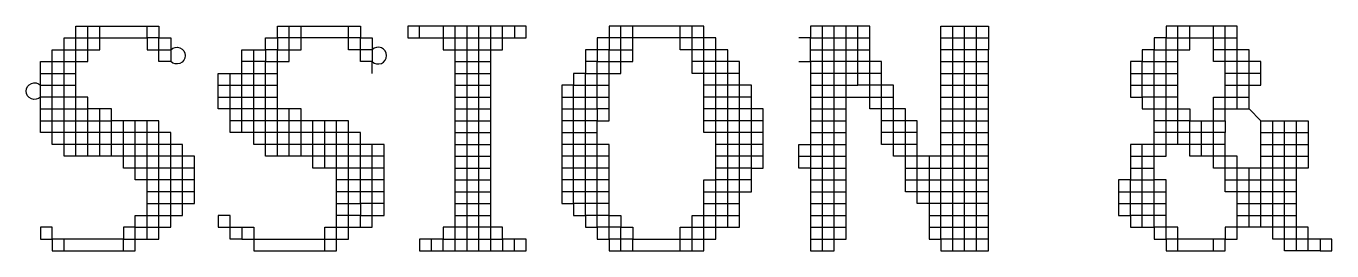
# Model space of a CAD drawing. Header units: millimetres. Extents: x 0 to 841, y 0 to 594.
# Drawn here: x 794.67 to 808.31, y 110.74 to 113.09 of the extents above; entities that cross this region are included whole.
import ezdxf
from ezdxf.enums import TextEntityAlignment as Align

# ---------------------------------------------------------------- set-up
doc = ezdxf.new("R2010")
doc.units = ezdxf.units.MM
doc.layers.add('TEXT', color=255, linetype='Continuous')
doc.styles.add('ECL', font='', dxfattribs={"width": 0.7, "height": 3})
doc.styles.get('ECL').set_extended_font_data('FangSong_GB2312')

# ---------------------------------------------------------------- blocks, each defined once
blk = doc.blocks.new('*U21')
at = {"color": 157, "linetype": 'Continuous'}
for points in [[(31.812, 4.722), (31.664, 4.722), (31.664, 4.87), (31.515, 4.87), (31.515, 5.019), (31.367, 5.019), (31.367, 5.167), (31.218, 5.167), (31.07, 5.167), (30.921, 5.167), (30.773, 5.167), (30.624, 5.167), (30.476, 5.167), (30.327, 5.167), (30.179, 5.167), (30.03, 5.167), (30.03, 5.316), (30.03, 5.464), (30.03, 5.613), (29.882, 5.613), (29.882, 5.761), (29.882, 5.91), (29.882, 6.058), (30.03, 6.058), (30.03, 6.207), (30.179, 6.207), (30.179, 6.355), (30.327, 6.355), (30.327, 6.504), (31.367, 6.504), (31.367, 6.355), (31.515, 6.355), (31.515, 6.207), (31.515, 6.058), (31.367, 6.058), (31.367, 6.207), (31.367, 6.355), (31.218, 6.355), (31.218, 6.504)], [(45.92, 3.831), (45.92, 3.682), (46.068, 3.682), (46.068, 3.831), (45.771, 3.831), (45.771, 3.979), (45.623, 3.979), (45.474, 3.979), (45.326, 3.979), (45.177, 3.979), (45.029, 3.979), (44.88, 3.979), (44.732, 3.979), (44.732, 3.831), (44.138, 3.831), (44.138, 3.979), (43.989, 3.979), (43.841, 3.979), (43.841, 4.128), (43.841, 4.276), (43.841, 4.425), (43.841, 4.573), (43.841, 4.722), (43.841, 4.87), (43.841, 5.019), (43.841, 5.167), (43.841, 5.316), (43.841, 5.464), (43.841, 5.613), (43.692, 5.613), (43.692, 5.761), (43.692, 5.91), (43.841, 5.91), (43.841, 6.058), (43.989, 6.058), (43.989, 6.207), (44.138, 6.207), (44.286, 6.207), (44.286, 6.355), (44.286, 6.504)], [(44.732, 5.316), (44.732, 5.464), (44.732, 5.613), (44.732, 5.761), (44.732, 5.91), (44.732, 6.058), (44.732, 6.207), (44.732, 6.355), (44.732, 6.504)], [(38.643, 5.91), (38.643, 6.058), (38.495, 6.058), (38.346, 6.058), (38.346, 6.207), (38.198, 6.207), (38.049, 6.207), (37.901, 6.207), (37.901, 6.355), (37.752, 6.355), (37.604, 6.355), (37.455, 6.355), (37.307, 6.355), (37.158, 6.355), (37.01, 6.355), (37.01, 6.207), (36.861, 6.207), (36.861, 6.058), (36.713, 6.058)], [(35.079, 6.058), (35.228, 6.058), (35.376, 6.058), (35.525, 6.058)], [(38.94, 5.316), (38.792, 5.316), (38.643, 5.316), (38.643, 5.464), (38.495, 5.464), (38.495, 5.613), (38.346, 5.613), (38.198, 5.613)], [(39.534, 5.316), (39.683, 5.316), (39.831, 5.316), (39.98, 5.316)], [(40.871, 5.167), (40.722, 5.167), (40.722, 5.316), (40.574, 5.316), (40.425, 5.316)], [(39.534, 5.167), (39.683, 5.167), (39.831, 5.167), (39.98, 5.167)], [(39.534, 5.019), (39.683, 5.019), (39.831, 5.019), (39.98, 5.019)], [(39.534, 4.722), (39.683, 4.722), (39.831, 4.722), (39.98, 4.722)], [(31.218, 4.276), (31.367, 4.276), (31.515, 4.276), (31.664, 4.276), (31.664, 4.425), (31.515, 4.425), (31.367, 4.425), (31.218, 4.425)], [(39.534, 4.573), (39.683, 4.573), (39.831, 4.573), (39.98, 4.573)], [(39.534, 4.425), (39.683, 4.425), (39.831, 4.425), (39.98, 4.425)], [(40.722, 4.573), (40.871, 4.573), (41.019, 4.573), (41.168, 4.573), (41.316, 4.573), (41.465, 4.573), (41.613, 4.573), (41.762, 4.573)], [(43.395, 4.276), (43.544, 4.276), (43.544, 4.425), (43.692, 4.425), (43.841, 4.425), (43.989, 4.425)], [(39.534, 4.276), (39.683, 4.276), (39.831, 4.276), (39.98, 4.276)], [(44.138, 3.682), (44.138, 3.831), (43.989, 3.831), (43.989, 3.979), (43.989, 4.128), (43.841, 4.128), (43.692, 4.128), (43.544, 4.128), (43.544, 4.276), (43.692, 4.276), (43.841, 4.276), (43.989, 4.276)], [(41.019, 4.128), (41.168, 4.128), (41.316, 4.128), (41.465, 4.128), (41.613, 4.128), (41.762, 4.128)], [(39.534, 3.979), (39.683, 3.979), (39.831, 3.979), (39.98, 3.979)]]:
    blk.add_lwpolyline(points, dxfattribs=at)
at = {"color": 177, "linetype": 'Continuous'}
for points in [[(31.812, 4.573), (31.664, 4.573), (31.664, 4.722), (31.515, 4.722), (31.515, 4.87), (31.367, 4.87), (31.367, 5.019), (31.218, 5.019), (31.07, 5.019), (30.921, 5.019), (30.773, 5.019), (30.624, 5.019), (30.476, 5.019), (30.327, 5.019), (30.179, 5.019), (30.179, 5.167), (30.179, 5.316), (30.179, 5.464), (30.179, 5.613), (30.03, 5.613), (30.03, 5.761), (30.03, 5.91), (30.179, 5.91), (30.179, 6.058), (30.327, 6.058), (30.476, 6.058), (30.476, 6.207), (30.624, 6.207), (30.624, 6.355), (30.624, 6.504)], [(39.534, 5.761), (39.683, 5.761), (39.831, 5.761), (39.98, 5.761), (39.98, 5.91), (39.98, 6.058), (39.98, 6.207), (39.98, 6.355), (39.98, 6.504)], [(36.416, 5.613), (36.564, 5.613), (36.564, 5.761), (36.713, 5.761), (36.713, 5.91), (36.861, 5.91), (36.861, 6.058), (37.01, 6.058), (37.01, 6.207), (37.158, 6.207), (37.307, 6.207)], [(38.792, 5.613), (38.643, 5.613), (38.643, 5.761), (38.495, 5.761), (38.495, 5.91), (38.346, 5.91), (38.346, 6.058), (38.198, 6.058), (38.049, 6.058)], [(44.732, 5.761), (44.88, 5.761), (45.029, 5.761), (45.029, 5.91), (44.88, 5.91), (44.732, 5.91)], [(37.01, 4.128), (36.861, 4.128), (36.861, 4.276), (36.713, 4.276), (36.564, 4.276), (36.564, 4.425), (36.564, 4.573), (36.564, 4.722), (36.564, 4.87), (36.564, 5.019), (36.564, 5.167), (36.564, 5.316), (36.564, 5.464), (36.713, 5.464), (36.713, 5.613), (36.861, 5.613), (36.861, 5.761), (37.01, 5.761)], [(37.307, 3.682), (37.307, 3.831), (37.158, 3.831), (37.158, 3.979), (37.01, 3.979), (36.861, 3.979), (36.861, 4.128), (36.713, 4.128), (36.713, 4.276), (36.713, 4.425), (36.713, 4.573), (36.713, 4.722), (36.713, 4.87), (36.713, 5.019), (36.713, 5.167), (36.713, 5.316), (36.713, 5.464), (36.861, 5.464), (36.861, 5.613), (37.01, 5.613)], [(29.882, 5.464), (30.03, 5.464), (30.179, 5.464), (30.327, 5.464), (30.476, 5.464)], [(32.852, 4.87), (32.852, 5.019), (32.852, 5.167), (32.852, 5.316), (32.852, 5.464)], [(33, 4.87), (33, 5.019), (33, 5.167), (33, 5.316), (33, 5.464)], [(29.882, 5.316), (30.03, 5.316), (30.179, 5.316), (30.327, 5.316), (30.476, 5.316), (30.624, 5.316), (30.773, 5.316)], [(31.07, 3.979), (31.07, 4.128), (31.218, 4.128), (31.367, 4.128), (31.515, 4.128), (31.515, 4.276), (31.515, 4.425), (31.515, 4.573), (31.515, 4.722), (31.367, 4.722), (31.367, 4.87), (31.218, 4.87), (31.07, 4.87), (30.921, 4.87), (30.921, 5.019), (30.921, 5.167), (30.921, 5.316)], [(30.921, 3.682), (31.07, 3.682), (31.07, 3.831), (31.07, 3.979), (31.218, 3.979), (31.367, 3.979), (31.367, 4.128), (31.367, 4.276), (31.367, 4.425), (31.367, 4.573), (31.367, 4.722), (31.218, 4.722), (31.07, 4.722), (31.07, 4.87), (31.07, 5.019), (31.07, 5.167), (31.07, 5.316)], [(33.446, 4.722), (33.446, 4.87), (33.446, 5.019), (33.446, 5.167), (33.446, 5.316)], [(44.583, 5.167), (44.435, 5.167), (44.286, 5.167), (44.286, 5.316), (44.138, 5.316), (43.989, 5.316), (43.841, 5.316)], [(44.435, 4.87), (44.435, 5.019), (44.435, 5.167), (44.435, 5.316)], [(35.079, 5.167), (35.228, 5.167), (35.376, 5.167), (35.525, 5.167)], [(45.177, 5.167), (45.326, 5.167), (45.474, 5.167), (45.623, 5.167), (45.771, 5.167)], [(43.544, 4.722), (43.692, 4.722), (43.841, 4.722)], [(38.198, 4.425), (38.346, 4.425), (38.495, 4.425), (38.643, 4.425), (38.643, 4.573), (38.495, 4.573), (38.346, 4.573)], [(44.732, 4.573), (44.88, 4.573), (45.029, 4.573), (45.177, 4.573), (45.326, 4.573), (45.474, 4.573), (45.623, 4.573)], [(35.079, 4.276), (35.228, 4.276), (35.376, 4.276), (35.525, 4.276)], [(44.88, 4.128), (45.029, 4.128), (45.177, 4.128), (45.326, 4.128), (45.474, 4.128), (45.623, 4.128)], [(34.931, 3.682), (34.931, 3.831), (35.079, 3.831), (35.228, 3.831), (35.376, 3.831), (35.525, 3.831), (35.673, 3.831), (35.673, 3.682)]]:
    blk.add_lwpolyline(points, dxfattribs=at)
at = {"color": 165, "linetype": 'Continuous'}
for points in [[(30.476, 4.87), (30.476, 5.019), (30.476, 5.167), (30.476, 5.316), (30.476, 5.464), (30.476, 5.613), (30.327, 5.613), (30.327, 5.761), (30.327, 5.91), (30.327, 6.058), (30.327, 6.207), (30.476, 6.207), (30.476, 6.355), (30.476, 6.504)], [(32.406, 5.91), (32.555, 5.91), (32.703, 5.91), (32.852, 5.91), (32.852, 6.058), (32.852, 6.207), (33, 6.207), (33, 6.355), (33, 6.504)], [(35.525, 3.682), (35.525, 3.831), (35.525, 3.979), (35.525, 4.128), (35.525, 4.276), (35.525, 4.425), (35.525, 4.573), (35.525, 4.722), (35.525, 4.87), (35.525, 5.019), (35.525, 5.167), (35.525, 5.316), (35.525, 5.464), (35.525, 5.613), (35.525, 5.761), (35.525, 5.91), (35.525, 6.058), (35.525, 6.207), (35.525, 6.355), (35.525, 6.504)], [(37.01, 5.464), (37.01, 5.613), (37.01, 5.761), (37.01, 5.91), (37.01, 6.058), (37.158, 6.058), (37.158, 6.207), (37.158, 6.355), (37.158, 6.504)], [(41.762, 4.276), (41.613, 4.276), (41.465, 4.276), (41.316, 4.276), (41.168, 4.276), (41.019, 4.276), (40.871, 4.276), (40.871, 4.425), (40.722, 4.425), (40.722, 4.573), (40.722, 4.722), (40.722, 4.87), (40.722, 5.019), (40.574, 5.019), (40.425, 5.019), (40.425, 5.167), (40.425, 5.316), (40.425, 5.464), (40.425, 5.613), (40.425, 5.761), (40.425, 5.91), (40.425, 6.058), (40.277, 6.058), (40.277, 6.207), (40.277, 6.355), (40.277, 6.504), (39.534, 6.504), (39.534, 6.355), (39.386, 6.355)], [(41.613, 3.682), (41.613, 3.831), (41.613, 3.979), (41.613, 4.128), (41.613, 4.276), (41.613, 4.425), (41.613, 4.573), (41.613, 4.722), (41.613, 4.87), (41.613, 5.019), (41.613, 5.167), (41.613, 5.316), (41.613, 5.464), (41.613, 5.613), (41.613, 5.761), (41.613, 5.91), (41.613, 6.058), (41.613, 6.207), (41.613, 6.355), (41.613, 6.504)], [(44.138, 5.019), (44.138, 5.167), (44.138, 5.316), (44.138, 5.464), (44.138, 5.613), (44.138, 5.761), (44.138, 5.91), (44.138, 6.058), (44.138, 6.207), (44.138, 6.355), (44.138, 6.504)], [(32.406, 3.831), (32.258, 3.831), (32.258, 3.979), (32.555, 3.979), (32.555, 3.831), (33.446, 3.831), (33.446, 3.979), (33.594, 3.979), (33.743, 3.979), (33.891, 3.979), (34.04, 3.979), (34.04, 4.128), (34.188, 4.128), (34.188, 4.276), (34.188, 4.425), (34.188, 4.573), (34.188, 4.722), (34.188, 4.87), (34.188, 5.019), (33.891, 5.019), (33.891, 5.167), (33.743, 5.167), (33.743, 5.316), (33.149, 5.316), (33.149, 5.464), (32.852, 5.464), (32.703, 5.464), (32.555, 5.464), (32.406, 5.464), (32.258, 5.464), (32.109, 5.464), (32.109, 5.613), (32.109, 5.761), (32.109, 5.91), (32.406, 5.91)], [(36.861, 5.019), (36.861, 5.167), (36.861, 5.316), (36.713, 5.316), (36.564, 5.316), (36.416, 5.316)], [(37.01, 4.87), (36.861, 4.87), (36.861, 5.019), (36.713, 5.019), (36.564, 5.019), (36.416, 5.019)], [(37.01, 4.722), (36.861, 4.722), (36.861, 4.87), (36.713, 4.87), (36.564, 4.87), (36.416, 4.87)], [(37.01, 4.128), (37.158, 4.128), (37.158, 3.979), (37.307, 3.979), (37.307, 3.831), (37.901, 3.831), (37.901, 3.979), (38.049, 3.979), (38.049, 4.128), (38.198, 4.128), (38.346, 4.128), (38.495, 4.128), (38.643, 4.128)]]:
    blk.add_lwpolyline(points, dxfattribs=at)
at = {"color": 251, "linetype": 'Continuous'}
for points in [[(32.406, 5.167), (32.406, 5.316), (32.406, 5.464), (32.406, 5.613), (32.406, 5.761), (32.406, 5.91), (32.406, 6.058), (32.406, 6.207), (32.703, 6.207), (32.703, 6.355), (32.852, 6.355), (32.852, 6.504), (33.891, 6.504), (33.891, 6.355), (34.04, 6.355), (34.04, 6.207), (34.04, 6.058, 2.414214), (34.04, 6.207), (33.891, 6.207), (33.743, 6.207), (33.743, 6.355), (33.594, 6.355), (33.446, 6.355), (33.297, 6.355), (33.149, 6.355), (33, 6.355), (32.852, 6.355), (32.852, 6.207), (32.703, 6.207), (32.703, 6.058), (32.555, 6.058), (32.406, 6.058)], [(29.882, 5.91), (30.03, 5.91), (30.03, 6.058), (30.179, 6.058), (30.179, 6.207), (30.327, 6.207), (30.327, 6.355), (30.476, 6.355), (30.624, 6.355), (30.773, 6.355), (30.921, 6.355), (31.07, 6.355), (31.218, 6.355), (31.218, 6.207), (31.367, 6.207), (31.515, 6.207, -2.414214), (31.515, 6.058)]]:
    blk.add_lwpolyline(points, format="xyb", dxfattribs=at)
at = {"color": 147, "linetype": 'Continuous'}
for points in [[(33.149, 4.87), (33.149, 5.019), (33, 5.019), (32.852, 5.019), (32.703, 5.019), (32.703, 5.167), (32.703, 5.316), (32.703, 5.464), (32.703, 5.613), (32.703, 5.761), (32.703, 5.91), (32.703, 6.058), (32.852, 6.058), (33, 6.058), (33, 6.207), (33.149, 6.207), (33.149, 6.355), (33.149, 6.504)], [(39.534, 5.613), (39.683, 5.613), (39.831, 5.613), (39.98, 5.613), (39.98, 5.761), (40.128, 5.761), (40.128, 5.91), (40.128, 6.058), (40.128, 6.207), (40.128, 6.355), (40.128, 6.504)], [(41.762, 4.425), (41.613, 4.425), (41.465, 4.425), (41.316, 4.425), (41.168, 4.425), (41.019, 4.425), (40.871, 4.425), (40.871, 4.573), (40.871, 4.722), (40.871, 4.87), (40.871, 5.019), (40.871, 5.167), (40.871, 5.316), (40.722, 5.316), (40.722, 5.464), (40.574, 5.464), (40.574, 5.613), (40.574, 5.761), (40.425, 5.761), (40.277, 5.761), (40.277, 5.91), (40.128, 5.91), (39.98, 5.91), (39.831, 5.91), (39.683, 5.91), (39.534, 5.91)], [(38.94, 5.167), (38.792, 5.167), (38.643, 5.167), (38.643, 5.316), (38.495, 5.316), (38.495, 5.464), (38.346, 5.464), (38.198, 5.464)], [(39.534, 5.464), (39.683, 5.464), (39.831, 5.464), (39.98, 5.464)], [(38.94, 5.019), (38.792, 5.019), (38.643, 5.019), (38.643, 5.167), (38.495, 5.167), (38.495, 5.316), (38.346, 5.316), (38.198, 5.316)], [(39.534, 4.128), (39.683, 4.128), (39.831, 4.128), (39.98, 4.128)], [(41.019, 3.979), (41.168, 3.979), (41.316, 3.979), (41.465, 3.979), (41.613, 3.979), (41.762, 3.979)]]:
    blk.add_lwpolyline(points, dxfattribs=at)
at = {"color": 252, "linetype": 'Continuous'}
for points in [[(34.04, 5.91), (34.04, 6.058), (33.891, 6.058), (33.891, 6.207), (33.891, 6.355), (33.743, 6.355), (33.743, 6.504)], [(35.822, 6.504), (35.822, 6.355), (35.97, 6.355), (35.97, 6.504), (34.485, 6.504), (34.485, 6.355), (34.634, 6.355), (34.634, 6.504)], [(38.495, 5.167), (38.346, 5.167), (38.198, 5.167), (38.198, 5.316), (38.198, 5.464), (38.198, 5.613), (38.198, 5.761), (38.198, 5.91), (38.049, 5.91), (38.049, 6.058), (38.049, 6.207), (38.049, 6.355), (38.049, 6.504)], [(30.03, 3.831), (30.03, 3.979), (29.882, 3.979), (29.882, 3.831), (30.03, 3.831)], [(31.07, 3.979), (30.921, 3.979), (30.921, 3.831), (30.03, 3.831), (30.03, 3.682), (30.179, 3.682), (30.179, 3.831)]]:
    blk.add_lwpolyline(points, dxfattribs=at)
at = {"color": 251, "linetype": 'Continuous'}
for points in [[(34.931, 6.504), (34.931, 6.355), (34.931, 6.207), (35.079, 6.207), (35.228, 6.207), (35.376, 6.207), (35.525, 6.207), (35.673, 6.207), (35.673, 6.355), (35.673, 6.504)], [(45.177, 3.979), (45.177, 4.128), (45.177, 4.276), (45.177, 4.425), (45.177, 4.573), (45.177, 4.722), (45.177, 4.87), (45.177, 5.019), (45.177, 5.167), (45.177, 5.316), (45.029, 5.464), (45.029, 5.613), (45.029, 5.761), (45.177, 5.761), (45.177, 5.91), (45.029, 5.91), (45.029, 6.058), (45.029, 6.207), (44.88, 6.207), (44.88, 6.355), (44.88, 6.504), (43.989, 6.504), (43.989, 6.355), (43.841, 6.355), (43.841, 6.207), (43.692, 6.207), (43.692, 6.058), (43.544, 6.058), (43.544, 5.91), (43.544, 5.761), (43.544, 5.613), (43.692, 5.613), (43.692, 5.464), (43.841, 5.464), (43.989, 5.464), (44.138, 5.464), (44.286, 5.464), (44.286, 5.316), (44.583, 5.316), (44.583, 5.464), (44.583, 5.613), (44.732, 5.613), (44.88, 5.613), (45.029, 5.613)], [(34.188, 4.573), (34.04, 4.573), (33.891, 4.573), (33.891, 4.722), (33.743, 4.722), (33.594, 4.722), (33.446, 4.722), (33.297, 4.722), (33.297, 4.87), (33.149, 4.87), (33, 4.87), (32.852, 4.87), (32.703, 4.87), (32.703, 5.019), (32.555, 5.019), (32.555, 5.167), (32.406, 5.167), (32.258, 5.167), (32.258, 5.316), (32.258, 5.464), (32.258, 5.613), (32.258, 5.761), (32.258, 5.91)], [(45.177, 5.316), (45.771, 5.316), (45.771, 5.167), (45.771, 5.019), (45.771, 4.87), (45.771, 4.722), (45.623, 4.722), (45.474, 4.722), (45.326, 4.722), (45.177, 4.722), (44.88, 4.722), (44.732, 4.722), (44.583, 4.722), (44.583, 4.87), (44.435, 4.87), (44.286, 4.87), (44.286, 5.019), (44.138, 5.019), (43.989, 5.019), (43.841, 5.019), (43.544, 5.019), (43.544, 4.87), (43.544, 4.722), (43.544, 4.573), (43.395, 4.573), (43.395, 4.425), (43.395, 4.276), (43.395, 4.128), (43.544, 4.128), (43.544, 3.979), (43.692, 3.979), (43.841, 3.979), (43.841, 3.831), (43.989, 3.831), (43.989, 3.682), (44.138, 3.682), (44.286, 3.682), (44.435, 3.682), (44.583, 3.682), (44.583, 3.831)], [(38.049, 3.682), (38.049, 3.831), (38.198, 3.831), (38.198, 3.979), (38.198, 4.128), (38.198, 4.276), (38.198, 4.425), (38.198, 4.573), (38.346, 4.573)], [(34.782, 3.682), (34.931, 3.682), (35.079, 3.682), (35.228, 3.682), (35.376, 3.682), (35.525, 3.682), (35.673, 3.682), (35.822, 3.682), (35.822, 3.831)]]:
    blk.add_lwpolyline(points, dxfattribs=at)
at = {"color": 217, "linetype": 'Continuous'}
blk.add_lwpolyline([(35.079, 3.682), (35.079, 3.831), (35.079, 3.979), (35.079, 4.128), (35.079, 4.276), (35.079, 4.425), (35.079, 4.573), (35.079, 4.722), (35.079, 4.87), (35.079, 5.019), (35.079, 5.167), (35.079, 5.316), (35.079, 5.464), (35.079, 5.613), (35.079, 5.761), (35.079, 5.91), (35.079, 6.058), (35.079, 6.207), (35.079, 6.355), (35.079, 6.504)], dxfattribs=at)
at = {"color": 166, "linetype": 'Continuous'}
for points in [[(35.228, 3.682), (35.228, 3.831), (35.228, 3.979), (35.228, 4.128), (35.228, 4.276), (35.228, 4.425), (35.228, 4.573), (35.228, 4.722), (35.228, 4.87), (35.228, 5.019), (35.228, 5.167), (35.228, 5.316), (35.228, 5.464), (35.228, 5.613), (35.228, 5.761), (35.228, 5.91), (35.228, 6.058), (35.228, 6.207), (35.228, 6.355), (35.228, 6.504)], [(34.188, 4.722), (34.04, 4.722), (33.891, 4.722), (33.891, 4.87), (33.743, 4.87), (33.743, 5.019), (33.594, 5.019), (33.446, 5.019), (33.297, 5.019), (33.149, 5.019), (33.149, 5.167), (33, 5.167), (32.852, 5.167), (32.703, 5.167), (32.555, 5.167), (32.555, 5.316), (32.555, 5.464), (32.555, 5.613), (32.555, 5.761), (32.555, 5.91), (32.555, 6.058), (32.555, 6.207)], [(39.534, 6.207), (39.683, 6.207), (39.831, 6.207), (39.98, 6.207), (40.128, 6.207), (40.277, 6.207)], [(45.771, 3.682), (45.771, 3.831), (45.623, 3.831), (45.474, 3.831), (45.474, 3.979), (45.474, 4.128), (45.474, 4.276), (45.474, 4.425), (45.474, 4.573), (45.474, 4.722), (45.474, 4.87), (45.474, 5.019), (45.474, 5.167), (45.474, 5.316)], [(38.495, 3.979), (38.495, 4.128), (38.495, 4.276), (38.495, 4.425), (38.495, 4.573), (38.495, 4.722), (38.495, 4.87), (38.495, 5.019), (38.495, 5.167)]]:
    blk.add_lwpolyline(points, dxfattribs=at)
at = {"color": 156, "linetype": 'Continuous'}
for points in [[(35.376, 3.682), (35.376, 3.831), (35.376, 3.979), (35.376, 4.128), (35.376, 4.276), (35.376, 4.425), (35.376, 4.573), (35.376, 4.722), (35.376, 4.87), (35.376, 5.019), (35.376, 5.167), (35.376, 5.316), (35.376, 5.464), (35.376, 5.613), (35.376, 5.761), (35.376, 5.91), (35.376, 6.058), (35.376, 6.207), (35.376, 6.355), (35.376, 6.504)], [(39.534, 3.831), (39.683, 3.831), (39.831, 3.831), (39.831, 3.979), (39.831, 4.128), (39.831, 4.276), (39.831, 4.425), (39.831, 4.573), (39.831, 4.722), (39.831, 4.87), (39.831, 5.019), (39.831, 5.167), (39.831, 5.316), (39.831, 5.464), (39.831, 5.613), (39.831, 5.761), (39.831, 5.91), (39.831, 6.058), (39.831, 6.207), (39.831, 6.355), (39.831, 6.504)], [(41.465, 3.682), (41.465, 3.831), (41.465, 3.979), (41.465, 4.128), (41.465, 4.276), (41.465, 4.425), (41.465, 4.573), (41.465, 4.722), (41.465, 4.87), (41.465, 5.019), (41.465, 5.167), (41.465, 5.316), (41.465, 5.464), (41.465, 5.613), (41.465, 5.761), (41.465, 5.91), (41.465, 6.058), (41.465, 6.207), (41.465, 6.355), (41.465, 6.504)], [(30.773, 4.87), (30.773, 5.019), (30.773, 5.167), (30.773, 5.316)], [(34.188, 4.87), (34.04, 4.87), (33.891, 4.87), (33.891, 5.019), (33.743, 5.019), (33.743, 5.167), (33.594, 5.167), (33.446, 5.167), (33.297, 5.167), (33.149, 5.167), (33.149, 5.316), (33, 5.316), (32.852, 5.316), (32.703, 5.316), (32.555, 5.316), (32.406, 5.316), (32.258, 5.316)], [(38.792, 4.722), (38.643, 4.722), (38.643, 4.87), (38.495, 4.87), (38.346, 4.87)]]:
    blk.add_lwpolyline(points, dxfattribs=at)
at = {"color": 175, "linetype": 'Continuous'}
for points in [[(36.416, 5.464), (36.564, 5.464), (36.564, 5.613), (36.713, 5.613), (36.713, 5.761), (36.861, 5.761), (36.861, 5.91), (37.01, 5.91), (37.158, 5.91), (37.158, 6.058), (37.307, 6.058), (37.307, 6.207), (37.307, 6.355), (37.307, 6.504)], [(37.901, 3.682), (37.901, 3.831), (38.049, 3.831), (38.049, 3.979), (38.198, 3.979), (38.346, 3.979), (38.495, 3.979), (38.643, 3.979), (38.643, 4.128), (38.643, 4.276), (38.643, 4.425), (38.792, 4.425), (38.792, 4.573), (38.792, 4.722), (38.792, 4.87), (38.792, 5.019), (38.792, 5.167), (38.792, 5.316), (38.792, 5.464), (38.792, 5.613), (38.792, 5.761), (38.643, 5.761), (38.643, 5.91), (38.495, 5.91), (38.495, 6.058), (38.495, 6.207), (38.346, 6.207), (38.346, 6.355), (38.198, 6.355), (38.198, 6.504), (37.01, 6.504), (37.01, 6.355), (36.861, 6.355), (36.861, 6.207), (36.713, 6.207), (36.713, 6.058), (36.713, 5.91), (36.564, 5.91), (36.564, 5.761), (36.416, 5.761), (36.416, 5.613), (36.416, 5.464), (36.416, 5.316), (36.416, 5.167), (36.416, 5.019), (36.416, 4.87), (36.416, 4.722), (36.416, 4.573), (36.416, 4.425), (36.416, 4.276), (36.564, 4.276), (36.564, 4.128), (36.713, 4.128), (36.713, 3.979), (36.861, 3.979), (36.861, 3.831), (37.01, 3.831), (37.01, 3.682), (37.158, 3.682), (37.307, 3.682), (37.455, 3.682), (37.604, 3.682), (37.752, 3.682), (37.901, 3.682), (38.049, 3.682), (38.198, 3.682), (38.198, 3.831), (38.346, 3.831), (38.346, 3.979), (38.346, 4.128), (38.346, 4.276), (38.346, 4.425), (38.346, 4.573), (38.346, 4.722), (38.346, 4.87), (38.346, 5.019), (38.346, 5.167), (38.346, 5.316), (38.346, 5.464), (38.346, 5.613), (38.346, 5.761), (38.346, 5.91), (38.198, 5.91), (38.198, 6.058), (38.198, 6.207), (38.198, 6.355), (38.049, 6.355), (37.901, 6.355), (37.901, 6.504)], [(41.168, 6.058), (41.316, 6.058), (41.465, 6.058), (41.613, 6.058), (41.762, 6.058)], [(41.168, 5.91), (41.316, 5.91), (41.465, 5.91), (41.613, 5.91), (41.762, 5.91)], [(43.544, 5.761), (43.692, 5.761), (43.841, 5.761), (43.989, 5.761), (43.989, 5.91), (44.138, 5.91)], [(32.109, 5.761), (32.258, 5.761), (32.406, 5.761), (32.555, 5.761), (32.703, 5.761), (32.852, 5.761)], [(41.762, 4.87), (41.613, 4.87), (41.465, 4.87), (41.316, 4.87), (41.168, 4.87), (40.871, 4.87), (40.722, 4.87), (40.574, 4.87), (40.574, 5.019), (40.574, 5.167), (40.574, 5.316), (40.574, 5.464), (40.425, 5.464), (40.277, 5.464), (40.277, 5.613), (40.277, 5.761), (40.128, 5.761)], [(41.168, 5.761), (41.316, 5.761), (41.465, 5.761), (41.613, 5.761), (41.762, 5.761)], [(32.109, 5.613), (32.258, 5.613), (32.406, 5.613), (32.555, 5.613), (32.703, 5.613), (32.852, 5.613)], [(41.168, 5.613), (41.316, 5.613), (41.465, 5.613), (41.613, 5.613), (41.762, 5.613)], [(41.168, 5.464), (41.316, 5.464), (41.465, 5.464), (41.613, 5.464), (41.762, 5.464)], [(41.168, 5.316), (41.316, 5.316), (41.465, 5.316), (41.613, 5.316), (41.762, 5.316)], [(41.168, 5.167), (41.316, 5.167), (41.465, 5.167), (41.613, 5.167), (41.762, 5.167)], [(41.168, 5.019), (41.316, 5.019), (41.465, 5.019), (41.613, 5.019), (41.762, 5.019)], [(37.01, 4.573), (36.861, 4.573), (36.861, 4.722), (36.713, 4.722), (36.564, 4.722), (36.416, 4.722)], [(40.722, 4.722), (40.871, 4.722), (41.019, 4.722), (41.168, 4.722), (41.316, 4.722), (41.465, 4.722), (41.613, 4.722), (41.762, 4.722)], [(37.01, 4.425), (36.861, 4.425), (36.861, 4.573), (36.713, 4.573), (36.564, 4.573), (36.416, 4.573)]]:
    blk.add_lwpolyline(points, dxfattribs=at)
at = {"color": 168, "linetype": 'Continuous'}
blk.add_lwpolyline([(39.683, 3.682), (39.683, 3.831), (39.683, 3.979), (39.683, 4.128), (39.683, 4.276), (39.683, 4.425), (39.683, 4.573), (39.683, 4.722), (39.683, 4.87), (39.683, 5.019), (39.683, 5.167), (39.683, 5.316), (39.683, 5.464), (39.683, 5.613), (39.683, 5.761), (39.683, 5.91), (39.683, 6.058), (39.683, 6.207), (39.683, 6.355), (39.683, 6.504)], dxfattribs=at)
at = {"color": 185, "linetype": 'Continuous'}
for points in [[(41.762, 3.831), (41.613, 3.831), (41.465, 3.831), (41.316, 3.831), (41.168, 3.831), (41.168, 3.979), (41.168, 4.128), (41.168, 4.276), (41.168, 4.425), (41.168, 4.573), (41.168, 4.722), (41.168, 4.87), (41.168, 5.019), (41.168, 5.167), (41.168, 5.316), (41.168, 5.464), (41.168, 5.613), (41.168, 5.761), (41.168, 5.91), (41.168, 6.058), (41.168, 6.207), (41.168, 6.355), (41.168, 6.504), (41.762, 6.504), (41.762, 6.355), (41.762, 6.207)], [(33.446, 3.682), (33.446, 3.831), (33.594, 3.831), (33.594, 3.979), (33.594, 4.128), (33.594, 4.276), (33.594, 4.425), (33.594, 4.573), (33.594, 4.722), (33.594, 4.87), (33.594, 5.019), (33.594, 5.167), (33.594, 5.316)]]:
    blk.add_lwpolyline(points, dxfattribs=at)
at = {"color": 187, "linetype": 'Continuous'}
for points in [[(41.316, 3.682), (41.316, 3.831), (41.316, 3.979), (41.316, 4.128), (41.316, 4.276), (41.316, 4.425), (41.316, 4.573), (41.316, 4.722), (41.316, 4.87), (41.316, 5.019), (41.316, 5.167), (41.316, 5.316), (41.316, 5.464), (41.316, 5.613), (41.316, 5.761), (41.316, 5.91), (41.316, 6.058), (41.316, 6.207), (41.316, 6.355), (41.316, 6.504)], [(39.386, 6.058), (39.534, 6.058), (39.534, 6.207), (39.534, 6.355), (39.683, 6.355), (39.831, 6.355), (39.98, 6.355), (40.128, 6.355), (40.277, 6.355)], [(43.544, 5.91), (43.692, 5.91), (43.692, 6.058), (43.841, 6.058), (43.841, 6.207), (43.989, 6.207), (43.989, 6.355), (44.138, 6.355), (44.286, 6.355), (44.435, 6.355), (44.583, 6.355), (44.732, 6.355), (44.88, 6.355)], [(35.079, 5.464), (35.228, 5.464), (35.376, 5.464), (35.525, 5.464)], [(35.079, 5.316), (35.228, 5.316), (35.376, 5.316), (35.525, 5.316)], [(45.029, 3.979), (45.029, 4.128), (45.029, 4.276), (45.029, 4.425), (45.029, 4.573), (45.029, 4.722)], [(34.188, 4.425), (34.04, 4.425), (33.891, 4.425), (33.891, 4.573), (33.743, 4.573), (33.594, 4.573)], [(37.01, 4.276), (36.861, 4.276), (36.861, 4.425), (36.713, 4.425), (36.564, 4.425), (36.416, 4.425)]]:
    blk.add_lwpolyline(points, dxfattribs=at)
at = {"color": 197, "linetype": 'Continuous'}
for points in [[(44.88, 5.464), (44.88, 5.613), (44.88, 5.761), (44.88, 5.91), (44.88, 6.058), (44.732, 6.058), (44.583, 6.058), (44.583, 6.207), (44.583, 6.355), (44.583, 6.504)], [(41.168, 6.355), (41.316, 6.355), (41.465, 6.355), (41.613, 6.355), (41.762, 6.355)], [(31.218, 3.831), (31.218, 3.979), (31.218, 4.128), (31.218, 4.276), (31.218, 4.425), (31.218, 4.573), (31.218, 4.722), (31.218, 4.87), (31.218, 5.019), (31.218, 5.167), (31.218, 5.316)], [(45.92, 3.682), (45.771, 3.682), (45.623, 3.682), (45.474, 3.682), (45.474, 3.831), (45.326, 3.831), (45.326, 3.979), (45.326, 4.128), (45.326, 4.276), (45.326, 4.425), (45.326, 4.573), (45.326, 4.722), (45.326, 4.87), (45.326, 5.019), (45.326, 5.167), (45.326, 5.316)], [(45.177, 5.019), (45.326, 5.019), (45.474, 5.019), (45.623, 5.019), (45.771, 5.019)], [(45.177, 4.87), (45.326, 4.87), (45.474, 4.87), (45.623, 4.87), (45.771, 4.87)], [(34.188, 4.276), (34.04, 4.276), (33.891, 4.276), (33.891, 4.425), (33.743, 4.425), (33.594, 4.425)], [(43.395, 4.425), (43.544, 4.425), (43.544, 4.573), (43.692, 4.573), (43.841, 4.573)]]:
    blk.add_lwpolyline(points, dxfattribs=at)
at = {"color": 167, "linetype": 'Continuous'}
for points in [[(34.634, 6.355), (34.782, 6.355), (34.931, 6.355), (35.079, 6.355), (35.228, 6.355), (35.376, 6.355), (35.525, 6.355), (35.673, 6.355), (35.822, 6.355)], [(43.544, 4.87), (43.692, 4.87), (43.841, 4.87), (43.989, 4.87), (43.989, 5.019), (43.989, 5.167), (43.989, 5.316), (43.989, 5.464), (43.989, 5.613), (43.841, 5.613), (43.841, 5.761), (43.841, 5.91), (43.989, 5.91), (43.989, 6.058), (44.138, 6.058)], [(45.029, 6.058), (44.88, 6.058), (44.88, 6.207), (44.732, 6.207), (44.583, 6.207)], [(30.327, 4.87), (30.327, 5.019), (30.327, 5.167), (30.327, 5.316), (30.327, 5.464), (30.327, 5.613), (30.179, 5.613), (30.179, 5.761), (30.179, 5.91), (30.327, 5.91)], [(35.079, 5.91), (35.228, 5.91), (35.376, 5.91), (35.525, 5.91)], [(29.882, 5.761), (30.03, 5.761), (30.179, 5.761), (30.327, 5.761)], [(35.079, 5.761), (35.228, 5.761), (35.376, 5.761), (35.525, 5.761)], [(38.792, 5.464), (38.643, 5.464), (38.643, 5.613), (38.495, 5.613), (38.495, 5.761), (38.346, 5.761), (38.198, 5.761)], [(35.079, 5.613), (35.228, 5.613), (35.376, 5.613), (35.525, 5.613)], [(30.624, 4.87), (30.624, 5.019), (30.624, 5.167), (30.624, 5.316), (30.624, 5.464)], [(45.623, 4.425), (45.474, 4.425), (45.326, 4.425), (45.177, 4.425), (45.029, 4.425), (44.88, 4.425), (44.732, 4.425), (44.732, 4.573), (44.732, 4.722), (44.732, 4.87), (44.583, 4.87), (44.583, 5.019), (44.583, 5.167), (44.583, 5.316), (44.732, 5.316), (44.732, 5.167)], [(45.623, 3.682), (45.623, 3.831), (45.623, 3.979), (45.623, 4.128), (45.623, 4.276), (45.623, 4.425), (45.623, 4.573), (45.623, 4.722), (45.623, 4.87), (45.623, 5.019), (45.623, 5.167), (45.623, 5.316)], [(36.416, 5.167), (36.564, 5.167), (36.713, 5.167), (36.861, 5.167)], [(40.871, 5.019), (40.722, 5.019), (40.722, 5.167), (40.574, 5.167), (40.425, 5.167)], [(44.732, 5.019), (44.583, 5.019), (44.435, 5.019), (44.286, 5.019), (44.286, 5.167), (44.138, 5.167), (43.989, 5.167), (43.841, 5.167)], [(33.594, 4.276), (33.743, 4.276), (33.891, 4.276), (33.891, 4.128), (34.04, 4.128), (34.04, 4.276), (34.04, 4.425), (34.04, 4.573), (34.04, 4.722), (34.04, 4.87), (34.04, 5.019)], [(35.079, 5.019), (35.228, 5.019), (35.376, 5.019), (35.525, 5.019)], [(35.079, 4.87), (35.228, 4.87), (35.376, 4.87), (35.525, 4.87)], [(35.079, 4.722), (35.228, 4.722), (35.376, 4.722), (35.525, 4.722)], [(38.792, 4.573), (38.643, 4.573), (38.643, 4.722), (38.495, 4.722), (38.346, 4.722)], [(35.079, 4.573), (35.228, 4.573), (35.376, 4.573), (35.525, 4.573)], [(35.079, 4.425), (35.228, 4.425), (35.376, 4.425), (35.525, 4.425)], [(38.198, 4.276), (38.346, 4.276), (38.495, 4.276), (38.643, 4.276)], [(44.88, 4.276), (45.029, 4.276), (45.177, 4.276), (45.326, 4.276), (45.474, 4.276), (45.623, 4.276)], [(35.079, 4.128), (35.228, 4.128), (35.376, 4.128), (35.525, 4.128)]]:
    blk.add_lwpolyline(points, dxfattribs=at)
at = {"color": 155, "linetype": 'Continuous'}
for points in [[(40.425, 5.91), (40.277, 5.91), (40.277, 6.058), (40.128, 6.058), (39.98, 6.058), (39.831, 6.058), (39.683, 6.058), (39.534, 6.058), (39.534, 5.91), (39.534, 5.761), (39.534, 5.613), (39.534, 5.464), (39.534, 5.316), (39.534, 5.167), (39.534, 5.019), (39.534, 4.87), (39.534, 4.722), (39.534, 4.573), (39.534, 4.425), (39.534, 4.276), (39.534, 4.128), (39.534, 3.979), (39.534, 3.831), (39.534, 3.682), (39.683, 3.682), (39.831, 3.682), (39.831, 3.831), (39.98, 3.831), (39.98, 3.979), (39.98, 4.128), (39.98, 4.276), (39.98, 4.425), (39.98, 4.573), (39.98, 4.722), (39.98, 4.87), (39.98, 5.019), (39.98, 5.167), (39.98, 5.316), (39.98, 5.464), (39.98, 5.613), (40.128, 5.613), (40.277, 5.613), (40.425, 5.613), (40.574, 5.613)], [(30.179, 3.682), (30.327, 3.682), (30.476, 3.682), (30.624, 3.682), (30.773, 3.682), (30.921, 3.682), (30.921, 3.831), (31.07, 3.831), (31.218, 3.831), (31.367, 3.831), (31.367, 3.979), (31.515, 3.979), (31.515, 4.128), (31.664, 4.128), (31.664, 4.276), (31.812, 4.276), (31.812, 4.425), (31.812, 4.573), (31.812, 4.722), (31.812, 4.87), (31.664, 4.87), (31.664, 5.019), (31.515, 5.019), (31.515, 5.167), (31.367, 5.167), (31.367, 5.316), (30.773, 5.316), (30.773, 5.464), (30.476, 5.464)], [(44.583, 5.464), (44.732, 5.464), (44.88, 5.464), (45.029, 5.464)], [(44.583, 3.682), (44.732, 3.682), (44.732, 3.831), (44.88, 3.831), (44.88, 3.979), (44.88, 4.128), (44.88, 4.276), (44.88, 4.425), (44.88, 4.573), (44.88, 4.722), (44.88, 4.87), (44.732, 4.87), (44.732, 5.019), (44.732, 5.167), (44.583, 5.167)], [(32.258, 3.979), (32.258, 4.128), (32.109, 4.128), (32.109, 3.979), (32.258, 3.979)]]:
    blk.add_lwpolyline(points, dxfattribs=at)
at = {"color": 163, "linetype": 'Continuous'}
for points in [[(41.019, 4.87), (41.019, 4.722), (41.019, 4.573), (41.019, 4.425), (41.019, 4.276), (41.019, 4.128), (41.019, 3.979), (41.019, 3.831), (41.168, 3.831), (41.168, 3.682), (41.316, 3.682), (41.465, 3.682), (41.613, 3.682), (41.762, 3.682), (41.762, 3.831), (41.762, 3.979), (41.762, 4.128), (41.762, 4.276), (41.762, 4.425), (41.762, 4.573), (41.762, 4.722), (41.762, 4.87), (41.762, 5.019), (41.762, 5.167), (41.762, 5.316), (41.762, 5.464), (41.762, 5.613), (41.762, 5.761), (41.762, 5.91), (41.762, 6.058), (41.762, 6.207), (41.613, 6.207), (41.465, 6.207), (41.316, 6.207), (41.168, 6.207)], [(37.158, 3.682), (37.158, 3.831), (37.01, 3.831), (37.01, 3.979), (37.01, 4.128), (37.01, 4.276), (37.01, 4.425), (37.01, 4.573), (37.01, 4.722), (37.01, 4.87), (37.01, 5.019), (36.861, 5.019)]]:
    blk.add_lwpolyline(points, dxfattribs=at)
at = {"color": 143, "linetype": 'Continuous'}
for points in [[(45.177, 5.91), (45.177, 6.058), (45.029, 6.058)], [(36.861, 5.316), (37.01, 5.316), (37.01, 5.464), (36.861, 5.464), (36.861, 5.316)], [(38.792, 4.722), (38.94, 4.722), (38.94, 4.87), (38.94, 5.019), (38.94, 5.167), (38.94, 5.316), (38.94, 5.464), (38.792, 5.464)], [(43.989, 4.128), (43.989, 4.276), (43.989, 4.425), (43.989, 4.573), (43.841, 4.573)]]:
    blk.add_lwpolyline(points, dxfattribs=at)
at = {"color": 161, "linetype": 'Continuous'}
blk.add_lwpolyline([(32.852, 5.464), (32.852, 5.613), (32.852, 5.761), (32.852, 5.91)], dxfattribs=at)
at = {"color": 185, "linetype": 'Continuous'}
blk.add_lwpolyline([(31.812, 4.425), (31.664, 4.425), (31.664, 4.573), (31.515, 4.573), (31.367, 4.573), (31.218, 4.573), (31.07, 4.573), (31.07, 4.722), (30.921, 4.722), (30.921, 4.87), (30.773, 4.87), (30.624, 4.87), (30.476, 4.87), (30.327, 4.87), (30.179, 4.87), (30.179, 5.019), (30.03, 5.019), (30.03, 5.167), (29.882, 5.167), (29.882, 5.316), (29.882, 5.464), (29.882, 5.613, -2.414214), (29.882, 5.761)], format="xyb", dxfattribs=at)
at = {"color": 152, "linetype": 'Continuous'}
blk.add_lwpolyline([(44.138, 5.613), (43.989, 5.613), (43.989, 5.761), (44.138, 5.761)], dxfattribs=at)
at = {"color": 207, "linetype": 'Continuous'}
for points in [[(32.406, 3.979), (32.406, 3.831), (32.555, 3.831), (32.555, 3.682), (32.703, 3.682), (32.852, 3.682), (33, 3.682), (33.149, 3.682), (33.297, 3.682), (33.446, 3.682), (33.594, 3.682), (33.594, 3.831), (33.743, 3.831), (33.743, 3.979), (33.743, 4.128), (33.743, 4.276), (33.743, 4.425), (33.743, 4.573), (33.743, 4.722), (33.743, 4.87), (33.594, 4.87), (33.446, 4.87), (33.297, 4.87), (33.297, 5.019), (33.297, 5.167), (33.297, 5.316)], [(33.891, 3.979), (33.891, 4.128), (33.743, 4.128), (33.594, 4.128)]]:
    blk.add_lwpolyline(points, dxfattribs=at)
at = {"color": 154, "linetype": 'Continuous'}
blk.add_lwpolyline([(38.94, 4.87), (38.792, 4.87), (38.643, 4.87), (38.643, 5.019), (38.495, 5.019), (38.346, 5.019)], dxfattribs=at)
at = {"color": 8, "linetype": 'Continuous'}
blk.add_lwpolyline([(39.534, 4.722), (39.386, 4.722), (39.386, 4.87), (39.386, 5.019), (39.534, 5.019)], dxfattribs=at)
at = {"color": 189, "linetype": 'Continuous'}
blk.add_lwpolyline([(43.692, 3.979), (43.692, 4.128), (43.692, 4.276), (43.692, 4.425), (43.692, 4.573), (43.692, 4.722), (43.692, 4.87), (43.692, 5.019)], dxfattribs=at)
at = {"color": 137, "linetype": 'Continuous'}
blk.add_lwpolyline([(39.386, 4.87), (39.534, 4.87), (39.683, 4.87), (39.831, 4.87), (39.98, 4.87)], dxfattribs=at)
at = {"color": 195, "linetype": 'Continuous'}
blk.add_lwpolyline([(35.822, 3.682), (35.97, 3.682), (35.97, 3.831), (35.673, 3.831), (35.673, 3.979), (35.525, 3.979), (35.376, 3.979), (35.228, 3.979), (35.079, 3.979), (34.931, 3.979), (34.931, 3.831), (34.634, 3.831), (34.634, 3.682), (34.782, 3.682), (34.782, 3.831)], dxfattribs=at)
blk = doc.blocks.new('XXDAFRAM-CH-HENG-A1')
at = {"layer": 'TEXT', "xscale": 0.8333333333339397, "yscale": 0.8333333333334849, "zscale": 0.8333333333333334}
blk.add_blockref('*U21', (769.917, 107.668), dxfattribs=at)
at = {"linetype": 'Continuous', "style": 'ECL', "width": 0.7}
for tag, height, p in [('DESIGNSTATUS', 3.5, (818.853, 76.574)), ('DESIGNSTATUS', 3.5, (818.853, 76.574)), ('ENDESIGNSTATUS', 3.5, (818.89, 70.889)), ('ENDESIGNSTATUS', 3.5, (818.89, 70.889)), ('O', 4, (784.75, 63.46)), ('G', 4, (821.75, 63.46)), ('V', 4, (778.583, 63.46)), ('L', 4, (790.917, 63.46)), ('N', 4, (797.083, 63.46)), ('D', 4, (809.417, 63.46)), ('W', 4, (815.583, 63.46)), ('VEREN40', 4, (827.822, 63.302)), ('DWGNAME1', 5, (768.762, 48.806)), ('DWGENAME1', 5, (768.979, 42.707)), ('DWGNAME', 5, (768.733, 42.425)), ('DWGNAME2', 5, (769.115, 35.27)), ('DWGENAME', 5, (769.239, 35.309)), ('DWGENAME2', 5, (769.396, 28.811)), ('DWGNO', 5, (758.81, 15.139)), ('VEREN40', 4, (825.773, 15.223))]:
    blk.add_attdef(tag, text='', height=height, dxfattribs=at).set_placement(p, align=Align.MIDDLE)
at = {"style": 'ECL', "width": 0.7, "flags": 1}
for p in [(697.389, 48.278), (697.389, 40.278), (697.389, 32.278), (697.389, 24.278)]:
    blk.add_attdef('DATE', text='', height=5, dxfattribs=at).set_placement(p, align=Align.MIDDLE)
for tag, p in [('SJ1', (666.556, 44.278)), ('JH', (666.556, 36.278)), ('SH1', (666.556, 28.278)), ('PZ', (666.556, 20.278)), ('BL', (666.556, 10))]:
    blk.add_attdef(tag, p, '', height=5, dxfattribs=at)

msp = doc.modelspace()

# ---------------------------------------------------------------- block references
msp.add_blockref('XXDAFRAM-CH-HENG-A1', (0, 0))

doc.saveas('drawing.dxf')
